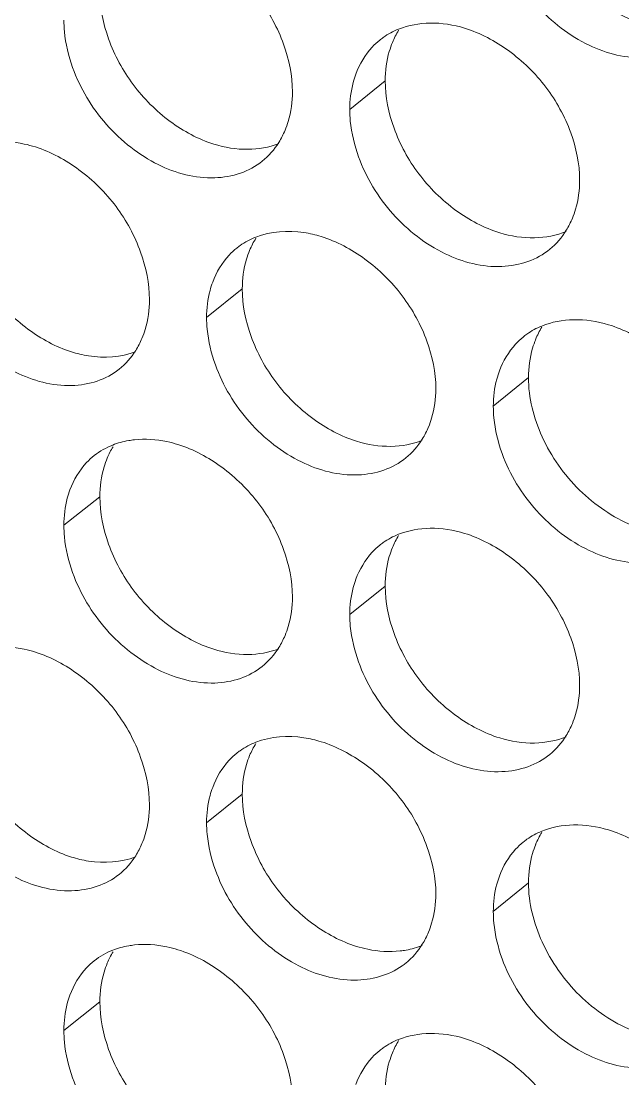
# Model space of a CAD drawing. Header units: millimetres. Extents: x 1177 to 4147, y 93 to 2194.
# Drawn here: x 2678.5 to 2687.88, y 703.32 to 719.81 of the extents above; entities that cross this region are included whole.
import ezdxf

# ---------------------------------------------------------------- set-up
doc = ezdxf.new("R2010")
doc.units = ezdxf.units.MM
doc.header["$LTSCALE"] = 0.1
doc.layers.get('0').update_dxf_attribs({"lineweight": 13})
doc.layers.add('标注', color=251, linetype='Continuous', lineweight=9)

# ---------------------------------------------------------------- blocks, each defined once
blk = doc.blocks.new('02')
for points, knots in [([(4627.348, 522.744), (4597.363, 531.299), (4553.55, 545.69), (4497.641, 568.487), (4458.71, 586.649), (4422.281, 606.068), (4388.51, 626.659), (4357.551, 648.334), (4338.416, 663.815), (4329.392, 671.722)], [0, 0, 0, 0, 0.278685, 0.411475, 0.539478, 0.662459, 0.780251, 0.892768, 1, 1, 1, 1]), ([(4626.906, 521.428), (4597.052, 529.945), (4553.424, 544.261), (4497.732, 566.923), (4458.929, 584.973), (4422.597, 604.269), (4388.892, 624.729), (4357.964, 646.263), (4338.829, 661.641), (4329.798, 669.496)], [0, 0, 0, 0, 0.278468, 0.411196, 0.539177, 0.662176, 0.780023, 0.892638, 1, 1, 1, 1]), ([(4628.518, 518.372), (4598.337, 526.935), (4554.235, 541.353), (4497.955, 564.22), (4458.766, 582.448), (4422.099, 601.945), (4388.114, 622.628), (4356.965, 644.402), (4337.717, 659.96), (4328.641, 667.907)], [0, 0, 0, 0, 0.278732, 0.411552, 0.539576, 0.662563, 0.780343, 0.892822, 1, 1, 1, 1]), ([(4328.202, 667.332), (4337.3, 659.316), (4356.601, 643.626), (4387.852, 621.677), (4421.956, 600.844), (4458.755, 581.215), (4498.091, 562.874), (4554.59, 539.876), (4598.873, 525.389), (4629.18, 516.79)], [0, 0, 0, 0, 0.107262, 0.219794, 0.337581, 0.460553, 0.588547, 0.721328, 1, 1, 1, 1])]:
    blk.add_open_spline(points, degree=3, knots=knots)
at = {"layer": '标注'}
for p, q in [((4603.666, 618.241), (4602.876, 617.603)), ((4600.483, 613.606), (4599.688, 612.97)), ((4606.857, 611.634), (4606.074, 610.994)), ((4597.311, 608.978), (4596.509, 608.344)), ((4597.311, 608.978), (4596.509, 608.344)), ((4603.666, 606.991), (4602.876, 606.353)), ((4603.666, 606.991), (4602.876, 606.353)), ((4600.483, 602.356), (4599.688, 601.72)), ((4606.857, 600.384), (4606.074, 599.744)), ((4597.311, 597.728), (4596.509, 597.094))]:
    blk.add_line(p, q, dxfattribs=at)
for centre, radius, start, end in [((4604.524, 617.937), 1.558, 125.2904, 128.9998), ((4606.084, 615.901), 1.893, 328.5006, 337.6837), ((4601.328, 613.31), 1.548, 125.2788, 128.7064), ((4608.769, 611.767), 1.893, 148.546, 157.7608), ((4607.73, 611.321), 1.568, 125.3028, 129.2952), ((4602.887, 611.252), 1.886, 328.3391, 337.568), ((4599.211, 609.12), 1.879, 148.8077, 157.4184), ((4599.211, 609.12), 1.879, 148.8077, 157.4184), ((4604.524, 606.687), 1.558, 125.2904, 128.9998), ((4604.524, 606.687), 1.558, 125.2904, 128.9998), ((4606.084, 604.651), 1.893, 328.5006, 337.6837), ((4606.084, 604.651), 1.893, 328.5006, 337.6837), ((4601.328, 602.06), 1.548, 125.2788, 128.7064), ((4607.73, 600.071), 1.568, 125.3028, 129.2952), ((4608.769, 600.517), 1.893, 148.546, 157.7608), ((4602.887, 600.002), 1.886, 328.3391, 337.568), ((4599.211, 597.87), 1.879, 148.8077, 157.4184), ((4603.144, 599.804), 1.559, 305.2916, 309.0538), ((4604.524, 595.437), 1.558, 125.2904, 128.9998)]:
    blk.add_arc(centre, radius, start, end, dxfattribs=at)
for points, knots in [([(4606.857, 622.884), (4606.857, 622.433), (4607.098, 621.497), (4607.789, 620.516), (4608.535, 619.91), (4609.314, 619.481), (4609.984, 619.361), (4610.396, 619.409)], [0, 0, 0, 0, 0.247494, 0.513042, 0.645309, 0.772218, 1, 1, 1, 1]), ([(4601.6, 617.999), (4601.6, 618.357), (4601.445, 619.101), (4600.896, 620.106), (4600.077, 620.916), (4599.4, 621.283), (4599.051, 621.392)], [0, 0, 0, 0, 0.239123, 0.496252, 0.755655, 1, 1, 1, 1]), ([(4606.271, 621.19), (4606.44, 620.725), (4606.839, 620.069), (4607.569, 619.401), (4608.356, 618.906), (4609.246, 618.684), (4610.062, 618.837), (4610.406, 619.029), (4610.551, 619.148)], [0, 0, 0, 0, 0.27385, 0.412176, 0.546005, 0.787007, 0.896139, 1, 1, 1, 1]), ([(4597.311, 620.228), (4597.311, 619.871), (4597.464, 619.127), (4598.01, 618.121), (4598.825, 617.308), (4599.5, 616.941), (4599.848, 616.832)], [0, 0, 0, 0, 0.239424, 0.496717, 0.755963, 1, 1, 1, 1]), ([(4596.509, 619.594), (4596.509, 619.508), (4596.528, 619.149), (4596.613, 618.795), (4596.705, 618.539)], [0, 0, 0, 0, 0.240415, 1, 1, 1, 1]), ([(4605.433, 619.414), (4605.186, 619.49), (4604.687, 619.569), (4604.186, 619.481), (4603.965, 619.393)], [0, 0, 0, 0, 0.521918, 1, 1, 1, 1]), ([(4607.997, 616.032), (4607.997, 616.39), (4607.841, 617.133), (4607.288, 618.136), (4606.463, 618.943), (4605.784, 619.306), (4605.433, 619.414)], [0, 0, 0, 0, 0.238849, 0.495686, 0.755117, 1, 1, 1, 1]), ([(4603.544, 619.148), (4603.484, 619.1), (4603.257, 618.887), (4603.094, 618.61), (4603.013, 618.391)], [0, 0, 0, 0, 0.245549, 1, 1, 1, 1]), ([(4603.828, 619.095), (4603.801, 619.031), (4603.704, 618.756), (4603.666, 618.462), (4603.666, 618.241)], [0, 0, 0, 0, 0.240852, 1, 1, 1, 1]), ([(4596.705, 618.539), (4596.871, 618.076), (4597.263, 617.421), (4597.982, 616.749), (4598.756, 616.248), (4599.633, 616.014), (4600.442, 616.152), (4600.784, 616.336), (4600.928, 616.452)], [0, 0, 0, 0, 0.27488, 0.413493, 0.547431, 0.788041, 0.896698, 1, 1, 1, 1]), ([(4603.013, 618.391), (4602.99, 618.33), (4602.909, 618.076), (4602.876, 617.806), (4602.876, 617.603)], [0, 0, 0, 0, 0.241473, 1, 1, 1, 1]), ([(4603.666, 618.241), (4603.666, 617.884), (4603.82, 617.14), (4604.369, 616.136), (4605.19, 615.327), (4605.868, 614.964), (4606.218, 614.857)], [0, 0, 0, 0, 0.23915, 0.496151, 0.755426, 1, 1, 1, 1]), ([(4601.435, 617.14), (4601.462, 617.205), (4601.56, 617.481), (4601.6, 617.777), (4601.6, 617.999)], [0, 0, 0, 0, 0.240755, 1, 1, 1, 1]), ([(4602.876, 617.603), (4602.876, 617.517), (4602.895, 617.159), (4602.981, 616.805), (4603.073, 616.549)], [0, 0, 0, 0, 0.240509, 1, 1, 1, 1]), ([(4595.875, 616.768), (4595.793, 616.794), (4595.477, 616.878), (4595.144, 616.901), (4594.905, 616.875)], [0, 0, 0, 0, 0.26212, 1, 1, 1, 1]), ([(4598.415, 613.369), (4598.415, 613.727), (4598.261, 614.471), (4597.714, 615.477), (4596.897, 616.289), (4596.223, 616.658), (4595.875, 616.768)], [0, 0, 0, 0, 0.239261, 0.496538, 0.755925, 1, 1, 1, 1]), ([(4599.848, 616.832), (4600.092, 616.755), (4600.583, 616.674), (4601.078, 616.759), (4601.296, 616.844)], [0, 0, 0, 0, 0.521681, 1, 1, 1, 1]), ([(4603.073, 616.549), (4603.241, 616.085), (4603.638, 615.429), (4604.364, 614.759), (4605.147, 614.263), (4606.032, 614.037), (4606.846, 614.185), (4607.19, 614.373), (4607.334, 614.492)], [0, 0, 0, 0, 0.274191, 0.412612, 0.546477, 0.787348, 0.896324, 1, 1, 1, 1]), ([(4607.835, 615.182), (4607.862, 615.247), (4607.958, 615.52), (4607.997, 615.813), (4607.997, 616.032)], [0, 0, 0, 0, 0.241091, 1, 1, 1, 1]), ([(4594.147, 615.608), (4594.147, 615.25), (4594.3, 614.506), (4594.844, 613.499), (4595.657, 612.685), (4596.33, 612.316), (4596.677, 612.206)], [0, 0, 0, 0, 0.239562, 0.497002, 0.756233, 1, 1, 1, 1]), ([(4602.238, 614.774), (4602.112, 614.813), (4601.637, 614.925), (4601.12, 614.891), (4600.786, 614.762)], [0, 0, 0, 0, 0.268741, 1, 1, 1, 1]), ([(4604.794, 611.387), (4604.794, 611.745), (4604.638, 612.488), (4604.087, 613.492), (4603.265, 614.301), (4602.587, 614.666), (4602.238, 614.774)], [0, 0, 0, 0, 0.238985, 0.495968, 0.755385, 1, 1, 1, 1]), ([(4606.218, 614.857), (4606.468, 614.78), (4606.972, 614.701), (4607.478, 614.795), (4607.7, 614.885)], [0, 0, 0, 0, 0.521668, 1, 1, 1, 1]), ([(4600.36, 614.518), (4600.3, 614.47), (4600.07, 614.257), (4599.906, 613.978), (4599.824, 613.757)], [0, 0, 0, 0, 0.245411, 1, 1, 1, 1]), ([(4600.647, 614.465), (4600.62, 614.4), (4600.523, 614.124), (4600.483, 613.828), (4600.483, 613.606)], [0, 0, 0, 0, 0.240684, 1, 1, 1, 1]), ([(4593.535, 613.92), (4593.701, 613.458), (4594.09, 612.803), (4594.805, 612.129), (4595.574, 611.628), (4596.447, 611.389), (4597.254, 611.523), (4597.596, 611.703), (4597.74, 611.818)], [0, 0, 0, 0, 0.275228, 0.413938, 0.547913, 0.788391, 0.896887, 1, 1, 1, 1]), ([(4599.824, 613.757), (4599.801, 613.696), (4599.721, 613.442), (4599.688, 613.173), (4599.688, 612.97)], [0, 0, 0, 0, 0.241366, 1, 1, 1, 1]), ([(4600.483, 613.606), (4600.483, 613.248), (4600.637, 612.505), (4601.185, 611.5), (4602.003, 610.689), (4602.68, 610.324), (4603.028, 610.215)], [0, 0, 0, 0, 0.239286, 0.496433, 0.755694, 1, 1, 1, 1]), ([(4598.249, 612.505), (4598.277, 612.571), (4598.376, 612.848), (4598.415, 613.146), (4598.415, 613.369)], [0, 0, 0, 0, 0.240585, 1, 1, 1, 1]), ([(4599.688, 612.97), (4599.688, 612.884), (4599.706, 612.525), (4599.792, 612.172), (4599.884, 611.915)], [0, 0, 0, 0, 0.240462, 1, 1, 1, 1]), ([(4608.638, 612.81), (4608.387, 612.886), (4607.882, 612.965), (4607.376, 612.872), (4607.153, 612.781)], [0, 0, 0, 0, 0.521913, 1, 1, 1, 1]), ([(4611.209, 609.435), (4611.209, 609.792), (4611.053, 610.536), (4610.498, 611.537), (4609.671, 612.342), (4608.989, 612.704), (4608.638, 612.81)], [0, 0, 0, 0, 0.238714, 0.495406, 0.754851, 1, 1, 1, 1]), ([(4606.737, 612.535), (4606.678, 612.487), (4606.453, 612.275), (4606.292, 612), (4606.211, 611.782)], [0, 0, 0, 0, 0.245684, 1, 1, 1, 1]), ([(4607.018, 612.483), (4606.991, 612.419), (4606.896, 612.146), (4606.857, 611.853), (4606.857, 611.634)], [0, 0, 0, 0, 0.24102, 1, 1, 1, 1]), ([(4596.677, 612.206), (4596.801, 612.167), (4597.269, 612.054), (4597.779, 612.084), (4598.108, 612.209)], [0, 0, 0, 0, 0.268595, 1, 1, 1, 1]), ([(4599.884, 611.915), (4600.052, 611.452), (4600.446, 610.796), (4601.169, 610.125), (4601.947, 609.627), (4602.828, 609.397), (4603.639, 609.54), (4603.982, 609.726), (4604.127, 609.843)], [0, 0, 0, 0, 0.274535, 0.413051, 0.546952, 0.787693, 0.89651, 1, 1, 1, 1]), ([(4606.211, 611.782), (4606.188, 611.722), (4606.107, 611.467), (4606.074, 611.197), (4606.074, 610.994)], [0, 0, 0, 0, 0.24158, 1, 1, 1, 1]), ([(4606.857, 611.634), (4606.857, 611.183), (4607.098, 610.247), (4607.789, 609.266), (4608.535, 608.66), (4609.314, 608.231), (4609.984, 608.111), (4610.396, 608.159)], [0, 0, 0, 0, 0.247494, 0.513042, 0.645309, 0.772218, 1, 1, 1, 1]), ([(4604.631, 610.532), (4604.657, 610.597), (4604.754, 610.872), (4604.794, 611.166), (4604.794, 611.387)], [0, 0, 0, 0, 0.240924, 1, 1, 1, 1]), ([(4606.074, 610.994), (4606.074, 610.908), (4606.092, 610.549), (4606.178, 610.196), (4606.271, 609.94)], [0, 0, 0, 0, 0.240557, 1, 1, 1, 1]), ([(4598.079, 610.247), (4598.037, 610.242), (4597.873, 610.219), (4597.711, 610.176), (4597.596, 610.131)], [0, 0, 0, 0, 0.255428, 1, 1, 1, 1]), ([(4598.079, 610.247), (4598.037, 610.242), (4597.873, 610.219), (4597.711, 610.176), (4597.596, 610.131)], [0, 0, 0, 0, 0.255428, 1, 1, 1, 1]), ([(4599.051, 610.142), (4598.97, 610.168), (4598.653, 610.251), (4598.319, 610.273), (4598.079, 610.247)], [0, 0, 0, 0, 0.261997, 1, 1, 1, 1]), ([(4599.051, 610.142), (4598.97, 610.168), (4598.653, 610.251), (4598.319, 610.273), (4598.079, 610.247)], [0, 0, 0, 0, 0.261997, 1, 1, 1, 1]), ([(4601.6, 606.749), (4601.6, 607.107), (4601.445, 607.851), (4600.896, 608.856), (4600.077, 609.666), (4599.4, 610.033), (4599.051, 610.142)], [0, 0, 0, 0, 0.239123, 0.496252, 0.755655, 1, 1, 1, 1]), ([(4601.6, 606.749), (4601.6, 607.107), (4601.445, 607.851), (4600.896, 608.856), (4600.077, 609.666), (4599.4, 610.033), (4599.051, 610.142)], [0, 0, 0, 0, 0.239123, 0.496252, 0.755655, 1, 1, 1, 1]), ([(4603.028, 610.215), (4603.275, 610.139), (4603.773, 610.059), (4604.273, 610.148), (4604.493, 610.236)], [0, 0, 0, 0, 0.521675, 1, 1, 1, 1]), ([(4597.185, 609.896), (4597.125, 609.848), (4596.893, 609.634), (4596.727, 609.353), (4596.644, 609.13)], [0, 0, 0, 0, 0.245269, 1, 1, 1, 1]), ([(4597.185, 609.896), (4597.125, 609.848), (4596.893, 609.634), (4596.727, 609.353), (4596.644, 609.13)], [0, 0, 0, 0, 0.245269, 1, 1, 1, 1]), ([(4597.476, 609.841), (4597.449, 609.776), (4597.35, 609.499), (4597.311, 609.202), (4597.311, 608.978)], [0, 0, 0, 0, 0.240514, 1, 1, 1, 1]), ([(4597.476, 609.841), (4597.449, 609.776), (4597.35, 609.499), (4597.311, 609.202), (4597.311, 608.978)], [0, 0, 0, 0, 0.240514, 1, 1, 1, 1]), ([(4606.271, 609.94), (4606.44, 609.475), (4606.839, 608.819), (4607.569, 608.151), (4608.356, 607.656), (4609.246, 607.434), (4610.062, 607.587), (4610.406, 607.779), (4610.551, 607.898)], [0, 0, 0, 0, 0.27385, 0.412176, 0.546005, 0.787007, 0.896139, 1, 1, 1, 1]), ([(4596.644, 609.13), (4596.622, 609.07), (4596.542, 608.816), (4596.509, 608.547), (4596.509, 608.344)], [0, 0, 0, 0, 0.241259, 1, 1, 1, 1]), ([(4596.644, 609.13), (4596.622, 609.07), (4596.542, 608.816), (4596.509, 608.547), (4596.509, 608.344)], [0, 0, 0, 0, 0.241259, 1, 1, 1, 1]), ([(4597.311, 608.978), (4597.311, 608.621), (4597.464, 607.877), (4598.01, 606.871), (4598.825, 606.058), (4599.5, 605.691), (4599.848, 605.582)], [0, 0, 0, 0, 0.239424, 0.496717, 0.755963, 1, 1, 1, 1]), ([(4597.311, 608.978), (4597.311, 608.621), (4597.464, 607.877), (4598.01, 606.871), (4598.825, 606.058), (4599.5, 605.691), (4599.848, 605.582)], [0, 0, 0, 0, 0.239424, 0.496717, 0.755963, 1, 1, 1, 1]), ([(4596.509, 608.344), (4596.509, 608.258), (4596.528, 607.899), (4596.613, 607.545), (4596.705, 607.289)], [0, 0, 0, 0, 0.240415, 1, 1, 1, 1]), ([(4596.509, 608.344), (4596.509, 608.258), (4596.528, 607.899), (4596.613, 607.545), (4596.705, 607.289)], [0, 0, 0, 0, 0.240415, 1, 1, 1, 1]), ([(4605.433, 608.164), (4605.186, 608.24), (4604.687, 608.319), (4604.186, 608.231), (4603.965, 608.143)], [0, 0, 0, 0, 0.521918, 1, 1, 1, 1]), ([(4605.433, 608.164), (4605.186, 608.24), (4604.687, 608.319), (4604.186, 608.231), (4603.965, 608.143)], [0, 0, 0, 0, 0.521918, 1, 1, 1, 1]), ([(4607.997, 604.782), (4607.997, 605.14), (4607.841, 605.883), (4607.288, 606.886), (4606.463, 607.693), (4605.784, 608.056), (4605.433, 608.164)], [0, 0, 0, 0, 0.238849, 0.495686, 0.755117, 1, 1, 1, 1]), ([(4607.997, 604.782), (4607.997, 605.14), (4607.841, 605.883), (4607.288, 606.886), (4606.463, 607.693), (4605.784, 608.056), (4605.433, 608.164)], [0, 0, 0, 0, 0.238849, 0.495686, 0.755117, 1, 1, 1, 1]), ([(4603.544, 607.898), (4603.484, 607.85), (4603.257, 607.637), (4603.094, 607.36), (4603.013, 607.141)], [0, 0, 0, 0, 0.245549, 1, 1, 1, 1]), ([(4603.544, 607.898), (4603.484, 607.85), (4603.257, 607.637), (4603.094, 607.36), (4603.013, 607.141)], [0, 0, 0, 0, 0.245549, 1, 1, 1, 1]), ([(4603.828, 607.845), (4603.801, 607.781), (4603.704, 607.506), (4603.666, 607.212), (4603.666, 606.991)], [0, 0, 0, 0, 0.240852, 1, 1, 1, 1]), ([(4603.828, 607.845), (4603.801, 607.781), (4603.704, 607.506), (4603.666, 607.212), (4603.666, 606.991)], [0, 0, 0, 0, 0.240852, 1, 1, 1, 1]), ([(4596.705, 607.289), (4596.871, 606.826), (4597.263, 606.171), (4597.982, 605.499), (4598.756, 604.998), (4599.633, 604.764), (4600.442, 604.902), (4600.784, 605.086), (4600.928, 605.202)], [0, 0, 0, 0, 0.27488, 0.413493, 0.547431, 0.788041, 0.896698, 1, 1, 1, 1]), ([(4596.705, 607.289), (4596.871, 606.826), (4597.263, 606.171), (4597.982, 605.499), (4598.756, 604.998), (4599.633, 604.764), (4600.442, 604.902), (4600.784, 605.086), (4600.928, 605.202)], [0, 0, 0, 0, 0.27488, 0.413493, 0.547431, 0.788041, 0.896698, 1, 1, 1, 1]), ([(4603.013, 607.141), (4602.99, 607.08), (4602.909, 606.826), (4602.876, 606.556), (4602.876, 606.353)], [0, 0, 0, 0, 0.241473, 1, 1, 1, 1]), ([(4603.013, 607.141), (4602.99, 607.08), (4602.909, 606.826), (4602.876, 606.556), (4602.876, 606.353)], [0, 0, 0, 0, 0.241473, 1, 1, 1, 1]), ([(4603.666, 606.991), (4603.666, 606.634), (4603.82, 605.89), (4604.369, 604.886), (4605.19, 604.077), (4605.868, 603.714), (4606.218, 603.607)], [0, 0, 0, 0, 0.23915, 0.496151, 0.755426, 1, 1, 1, 1]), ([(4603.666, 606.991), (4603.666, 606.634), (4603.82, 605.89), (4604.369, 604.886), (4605.19, 604.077), (4605.868, 603.714), (4606.218, 603.607)], [0, 0, 0, 0, 0.23915, 0.496151, 0.755426, 1, 1, 1, 1]), ([(4601.435, 605.89), (4601.462, 605.955), (4601.56, 606.231), (4601.6, 606.527), (4601.6, 606.749)], [0, 0, 0, 0, 0.240755, 1, 1, 1, 1]), ([(4601.435, 605.89), (4601.462, 605.955), (4601.56, 606.231), (4601.6, 606.527), (4601.6, 606.749)], [0, 0, 0, 0, 0.240755, 1, 1, 1, 1]), ([(4602.876, 606.353), (4602.876, 606.267), (4602.895, 605.909), (4602.981, 605.555), (4603.073, 605.299)], [0, 0, 0, 0, 0.240509, 1, 1, 1, 1]), ([(4602.876, 606.353), (4602.876, 606.267), (4602.895, 605.909), (4602.981, 605.555), (4603.073, 605.299)], [0, 0, 0, 0, 0.240509, 1, 1, 1, 1]), ([(4595.875, 605.518), (4595.793, 605.544), (4595.477, 605.628), (4595.144, 605.651), (4594.905, 605.625)], [0, 0, 0, 0, 0.26212, 1, 1, 1, 1]), ([(4599.848, 605.582), (4600.092, 605.505), (4600.583, 605.424), (4601.078, 605.509), (4601.296, 605.594)], [0, 0, 0, 0, 0.521681, 1, 1, 1, 1]), ([(4599.848, 605.582), (4600.092, 605.505), (4600.583, 605.424), (4601.078, 605.509), (4601.296, 605.594)], [0, 0, 0, 0, 0.521681, 1, 1, 1, 1]), ([(4598.415, 602.119), (4598.415, 602.477), (4598.261, 603.221), (4597.714, 604.227), (4596.897, 605.039), (4596.223, 605.408), (4595.875, 605.518)], [0, 0, 0, 0, 0.239261, 0.496538, 0.755925, 1, 1, 1, 1]), ([(4603.073, 605.299), (4603.241, 604.835), (4603.638, 604.179), (4604.364, 603.509), (4605.147, 603.013), (4606.032, 602.787), (4606.846, 602.935), (4607.19, 603.123), (4607.334, 603.242)], [0, 0, 0, 0, 0.274191, 0.412612, 0.546477, 0.787348, 0.896324, 1, 1, 1, 1]), ([(4603.073, 605.299), (4603.241, 604.835), (4603.638, 604.179), (4604.364, 603.509), (4605.147, 603.013), (4606.032, 602.787), (4606.846, 602.935), (4607.19, 603.123), (4607.334, 603.242)], [0, 0, 0, 0, 0.274191, 0.412612, 0.546477, 0.787348, 0.896324, 1, 1, 1, 1]), ([(4607.835, 603.932), (4607.862, 603.997), (4607.958, 604.27), (4607.997, 604.563), (4607.997, 604.782)], [0, 0, 0, 0, 0.241091, 1, 1, 1, 1]), ([(4607.835, 603.932), (4607.862, 603.997), (4607.958, 604.27), (4607.997, 604.563), (4607.997, 604.782)], [0, 0, 0, 0, 0.241091, 1, 1, 1, 1]), ([(4594.147, 604.358), (4594.147, 604), (4594.3, 603.256), (4594.844, 602.249), (4595.657, 601.435), (4596.33, 601.066), (4596.677, 600.956)], [0, 0, 0, 0, 0.239562, 0.497002, 0.756233, 1, 1, 1, 1]), ([(4602.238, 603.524), (4602.112, 603.563), (4601.637, 603.675), (4601.12, 603.641), (4600.786, 603.512)], [0, 0, 0, 0, 0.268741, 1, 1, 1, 1]), ([(4604.794, 600.137), (4604.794, 600.495), (4604.638, 601.238), (4604.087, 602.242), (4603.265, 603.051), (4602.587, 603.416), (4602.238, 603.524)], [0, 0, 0, 0, 0.238985, 0.495968, 0.755385, 1, 1, 1, 1]), ([(4606.218, 603.607), (4606.468, 603.53), (4606.972, 603.451), (4607.478, 603.545), (4607.7, 603.635)], [0, 0, 0, 0, 0.521668, 1, 1, 1, 1]), ([(4606.218, 603.607), (4606.468, 603.53), (4606.972, 603.451), (4607.478, 603.545), (4607.7, 603.635)], [0, 0, 0, 0, 0.521668, 1, 1, 1, 1]), ([(4600.36, 603.268), (4600.3, 603.22), (4600.07, 603.007), (4599.906, 602.728), (4599.824, 602.507)], [0, 0, 0, 0, 0.245411, 1, 1, 1, 1]), ([(4600.647, 603.215), (4600.62, 603.15), (4600.523, 602.874), (4600.483, 602.578), (4600.483, 602.356)], [0, 0, 0, 0, 0.240684, 1, 1, 1, 1]), ([(4593.535, 602.67), (4593.701, 602.208), (4594.09, 601.553), (4594.805, 600.879), (4595.574, 600.378), (4596.447, 600.139), (4597.254, 600.273), (4597.596, 600.453), (4597.74, 600.568)], [0, 0, 0, 0, 0.275228, 0.413938, 0.547913, 0.788391, 0.896887, 1, 1, 1, 1]), ([(4599.824, 602.507), (4599.801, 602.446), (4599.721, 602.192), (4599.688, 601.923), (4599.688, 601.72)], [0, 0, 0, 0, 0.241366, 1, 1, 1, 1]), ([(4600.483, 602.356), (4600.483, 601.998), (4600.637, 601.255), (4601.185, 600.25), (4602.003, 599.439), (4602.68, 599.074), (4603.028, 598.965)], [0, 0, 0, 0, 0.239286, 0.496433, 0.755694, 1, 1, 1, 1]), ([(4598.249, 601.255), (4598.277, 601.321), (4598.376, 601.598), (4598.415, 601.896), (4598.415, 602.119)], [0, 0, 0, 0, 0.240585, 1, 1, 1, 1]), ([(4599.688, 601.72), (4599.688, 601.634), (4599.706, 601.275), (4599.792, 600.922), (4599.884, 600.665)], [0, 0, 0, 0, 0.240462, 1, 1, 1, 1]), ([(4608.638, 601.56), (4608.387, 601.636), (4607.882, 601.715), (4607.376, 601.622), (4607.153, 601.531)], [0, 0, 0, 0, 0.521913, 1, 1, 1, 1]), ([(4611.209, 598.185), (4611.209, 598.542), (4611.053, 599.286), (4610.498, 600.287), (4609.671, 601.092), (4608.989, 601.454), (4608.638, 601.56)], [0, 0, 0, 0, 0.238714, 0.495406, 0.754851, 1, 1, 1, 1]), ([(4606.737, 601.285), (4606.678, 601.237), (4606.453, 601.025), (4606.292, 600.75), (4606.211, 600.532)], [0, 0, 0, 0, 0.245684, 1, 1, 1, 1]), ([(4607.018, 601.233), (4606.991, 601.169), (4606.896, 600.896), (4606.857, 600.603), (4606.857, 600.384)], [0, 0, 0, 0, 0.24102, 1, 1, 1, 1]), ([(4596.677, 600.956), (4596.801, 600.917), (4597.269, 600.804), (4597.779, 600.834), (4598.108, 600.959)], [0, 0, 0, 0, 0.268595, 1, 1, 1, 1]), ([(4599.884, 600.665), (4600.048, 600.212), (4600.553, 599.368), (4601.651, 598.48), (4602.912, 598.1), (4603.742, 598.317), (4604.045, 598.531)], [0, 0, 0, 0, 0.274275, 0.545968, 0.788678, 1, 1, 1, 1]), ([(4606.211, 600.532), (4606.188, 600.472), (4606.107, 600.217), (4606.074, 599.947), (4606.074, 599.744)], [0, 0, 0, 0, 0.24158, 1, 1, 1, 1]), ([(4606.857, 600.384), (4606.857, 599.933), (4607.098, 598.997), (4607.789, 598.016), (4608.535, 597.41), (4609.314, 596.981), (4609.984, 596.861), (4610.396, 596.909)], [0, 0, 0, 0, 0.247494, 0.513042, 0.645309, 0.772218, 1, 1, 1, 1]), ([(4604.631, 599.282), (4604.657, 599.347), (4604.754, 599.622), (4604.794, 599.916), (4604.794, 600.137)], [0, 0, 0, 0, 0.240924, 1, 1, 1, 1]), ([(4606.074, 599.744), (4606.074, 599.658), (4606.092, 599.299), (4606.178, 598.946), (4606.271, 598.69)], [0, 0, 0, 0, 0.240557, 1, 1, 1, 1]), ([(4598.079, 598.997), (4598.037, 598.992), (4597.873, 598.969), (4597.711, 598.926), (4597.596, 598.881)], [0, 0, 0, 0, 0.255428, 1, 1, 1, 1]), ([(4599.051, 598.892), (4598.97, 598.918), (4598.653, 599.001), (4598.319, 599.023), (4598.079, 598.997)], [0, 0, 0, 0, 0.261997, 1, 1, 1, 1]), ([(4604.002, 598.864), (4604.045, 598.869), (4604.212, 598.893), (4604.377, 598.939), (4604.493, 598.986)], [0, 0, 0, 0, 0.255354, 1, 1, 1, 1]), ([(4601.6, 595.499), (4601.6, 595.857), (4601.445, 596.601), (4600.896, 597.606), (4600.077, 598.416), (4599.4, 598.783), (4599.051, 598.892)], [0, 0, 0, 0, 0.239123, 0.496252, 0.755655, 1, 1, 1, 1]), ([(4603.028, 598.965), (4603.11, 598.94), (4603.427, 598.858), (4603.762, 598.837), (4604.002, 598.864)], [0, 0, 0, 0, 0.261683, 1, 1, 1, 1]), ([(4597.185, 598.646), (4597.125, 598.598), (4596.893, 598.384), (4596.727, 598.103), (4596.644, 597.88)], [0, 0, 0, 0, 0.245269, 1, 1, 1, 1]), ([(4597.476, 598.591), (4597.449, 598.526), (4597.35, 598.249), (4597.311, 597.952), (4597.311, 597.728)], [0, 0, 0, 0, 0.240514, 1, 1, 1, 1]), ([(4606.271, 598.69), (4606.44, 598.225), (4606.839, 597.569), (4607.569, 596.901), (4608.356, 596.406), (4609.246, 596.184), (4610.062, 596.337), (4610.406, 596.529), (4610.551, 596.648)], [0, 0, 0, 0, 0.27385, 0.412176, 0.546005, 0.787007, 0.896139, 1, 1, 1, 1]), ([(4596.644, 597.88), (4596.622, 597.82), (4596.542, 597.566), (4596.509, 597.297), (4596.509, 597.094)], [0, 0, 0, 0, 0.241259, 1, 1, 1, 1]), ([(4597.311, 597.728), (4597.311, 597.371), (4597.464, 596.627), (4598.01, 595.621), (4598.825, 594.808), (4599.5, 594.441), (4599.848, 594.332)], [0, 0, 0, 0, 0.239424, 0.496717, 0.755963, 1, 1, 1, 1]), ([(4596.509, 597.094), (4596.509, 597.008), (4596.528, 596.649), (4596.613, 596.295), (4596.705, 596.039)], [0, 0, 0, 0, 0.240415, 1, 1, 1, 1]), ([(4605.433, 596.914), (4605.186, 596.99), (4604.687, 597.069), (4604.186, 596.981), (4603.965, 596.893)], [0, 0, 0, 0, 0.521918, 1, 1, 1, 1]), ([(4607.997, 593.532), (4607.997, 593.89), (4607.841, 594.633), (4607.288, 595.636), (4606.463, 596.443), (4605.784, 596.806), (4605.433, 596.914)], [0, 0, 0, 0, 0.238849, 0.495686, 0.755117, 1, 1, 1, 1]), ([(4603.544, 596.648), (4603.484, 596.6), (4603.257, 596.387), (4603.094, 596.11), (4603.013, 595.891)], [0, 0, 0, 0, 0.245549, 1, 1, 1, 1]), ([(4603.828, 596.595), (4603.801, 596.531), (4603.704, 596.256), (4603.666, 595.962), (4603.666, 595.741)], [0, 0, 0, 0, 0.240852, 1, 1, 1, 1]), ([(4596.705, 596.039), (4596.871, 595.576), (4597.263, 594.921), (4597.982, 594.249), (4598.756, 593.748), (4599.633, 593.514), (4600.442, 593.652), (4600.784, 593.836), (4600.928, 593.952)], [0, 0, 0, 0, 0.27488, 0.413493, 0.547431, 0.788041, 0.896698, 1, 1, 1, 1])]:
    blk.add_open_spline(points, degree=3, knots=knots, dxfattribs=at)
for points in [[(4603.965, 619.393), (4603.845, 619.345), (4603.729, 619.283), (4603.624, 619.209)], [(4603.966, 619.367), (4603.913, 619.28), (4603.866, 619.189), (4603.828, 619.095)], [(4601.296, 616.87), (4601.35, 616.956), (4601.396, 617.046), (4601.435, 617.14)], [(4600.928, 616.452), (4601.073, 616.568), (4601.198, 616.712), (4601.296, 616.87)], [(4600.786, 614.762), (4600.662, 614.714), (4600.542, 614.651), (4600.434, 614.574)], [(4607.334, 614.492), (4607.477, 614.609), (4607.601, 614.754), (4607.698, 614.912)], [(4600.786, 614.736), (4600.733, 614.65), (4600.686, 614.559), (4600.647, 614.465)], [(4607.153, 612.781), (4607.037, 612.734), (4606.926, 612.674), (4606.824, 612.601)], [(4598.109, 612.235), (4598.163, 612.321), (4598.21, 612.412), (4598.249, 612.505)], [(4597.74, 611.818), (4597.885, 611.933), (4598.011, 612.077), (4598.109, 612.235)], [(4597.596, 610.131), (4597.449, 610.073), (4597.309, 609.994), (4597.185, 609.896)], [(4597.596, 610.131), (4597.449, 610.073), (4597.309, 609.994), (4597.185, 609.896)], [(4604.127, 609.843), (4604.271, 609.96), (4604.395, 610.104), (4604.493, 610.262)], [(4603.965, 608.143), (4603.845, 608.095), (4603.729, 608.033), (4603.624, 607.959)], [(4603.965, 608.143), (4603.845, 608.095), (4603.729, 608.033), (4603.624, 607.959)], [(4603.966, 608.117), (4603.913, 608.03), (4603.866, 607.939), (4603.828, 607.845)], [(4603.966, 608.117), (4603.913, 608.03), (4603.866, 607.939), (4603.828, 607.845)], [(4601.296, 605.62), (4601.35, 605.706), (4601.396, 605.796), (4601.435, 605.89)], [(4601.296, 605.62), (4601.35, 605.706), (4601.396, 605.796), (4601.435, 605.89)], [(4600.928, 605.202), (4601.073, 605.318), (4601.198, 605.462), (4601.296, 605.62)], [(4600.928, 605.202), (4601.073, 605.318), (4601.198, 605.462), (4601.296, 605.62)], [(4600.786, 603.512), (4600.662, 603.464), (4600.542, 603.401), (4600.434, 603.324)], [(4600.786, 603.486), (4600.733, 603.4), (4600.686, 603.309), (4600.647, 603.215)], [(4607.334, 603.242), (4607.477, 603.359), (4607.601, 603.504), (4607.698, 603.662)], [(4607.334, 603.242), (4607.477, 603.359), (4607.601, 603.504), (4607.698, 603.662)], [(4607.153, 601.531), (4607.037, 601.484), (4606.926, 601.424), (4606.824, 601.351)], [(4598.109, 600.985), (4598.163, 601.071), (4598.21, 601.162), (4598.249, 601.255)], [(4597.74, 600.568), (4597.885, 600.683), (4598.011, 600.827), (4598.109, 600.985)], [(4604.127, 598.593), (4604.271, 598.71), (4604.395, 598.854), (4604.493, 599.012)], [(4597.596, 598.881), (4597.449, 598.823), (4597.309, 598.744), (4597.185, 598.646)], [(4603.965, 596.893), (4603.845, 596.845), (4603.729, 596.783), (4603.624, 596.709)], [(4603.966, 596.867), (4603.913, 596.78), (4603.866, 596.689), (4603.828, 596.595)]]:
    blk.add_open_spline(points, degree=3, dxfattribs=at)

msp = doc.modelspace()

# ---------------------------------------------------------------- block references
at = {"xscale": 0.7, "yscale": 0.7, "zscale": 0.7}
msp.add_blockref('02', (-538.391, 286.112), dxfattribs=at)

doc.saveas('drawing.dxf')
